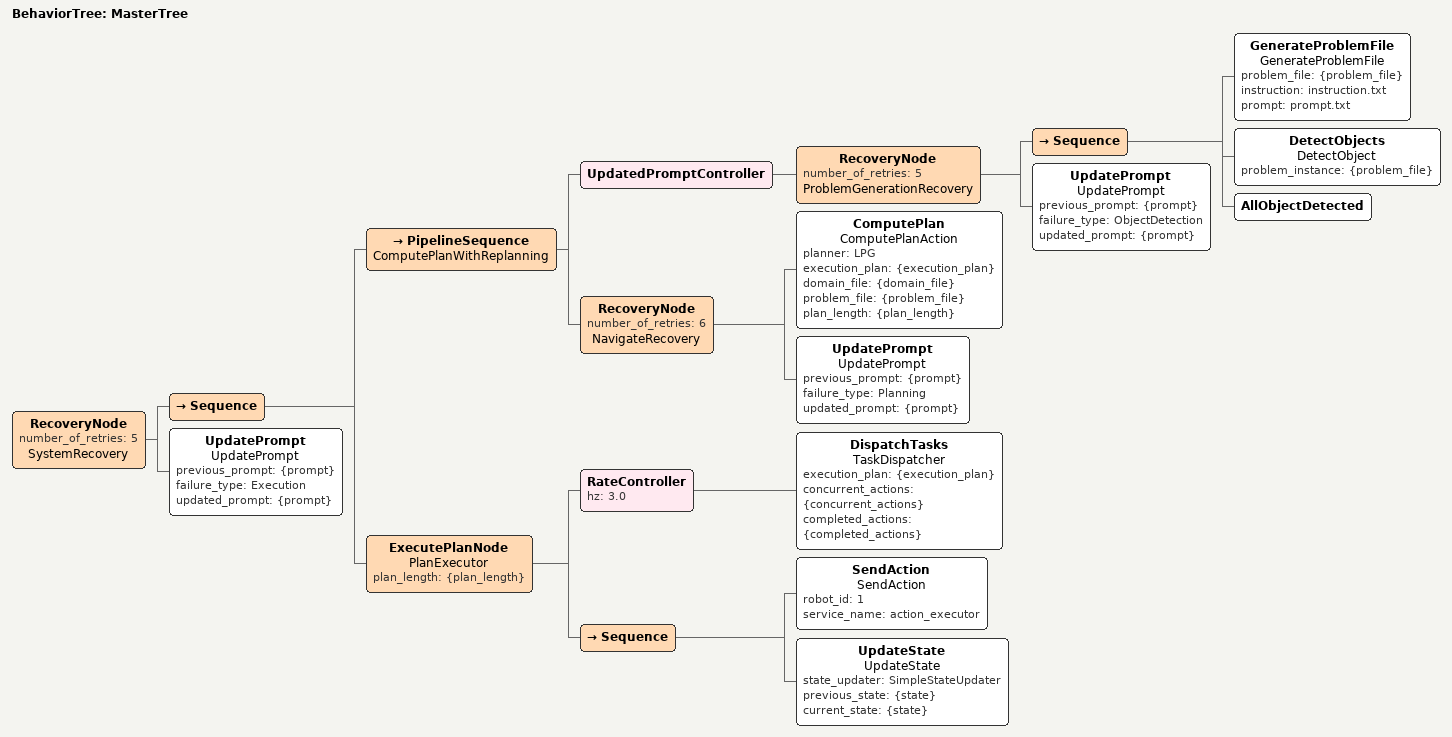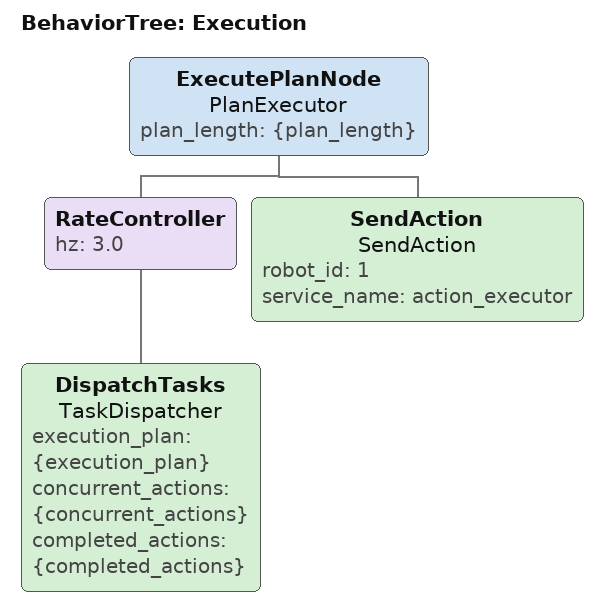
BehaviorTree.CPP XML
<!--
This Behavior Tree computes and executed a plan. If the plan failed, it has recovery actions to recompute a plan.
-->

<root BTCPP_format="4" main_tree_to_execute="MasterTree">

<BehaviorTree ID="MasterTree">
<RecoveryNode number_of_retries="5" name="SystemRecovery">
  <Sequence>
    <PipelineSequence name="ComputePlanWithReplanning">
   <UpdatedPromptController>
   <RecoveryNode number_of_retries="5" name="ProblemGenerationRecovery">
   <Sequence>
  <GenerateProblemFile name="GenerateProblemFile"
  problem_file="{problem_file}"
  instruction="instruction.txt"
  prompt="prompt.txt" />
    <DetectObjects name="DetectObject" problem_instance="{problem_file}" />
    <AllObjectDetected />
    </Sequence>
    <UpdatePrompt name="UpdatePrompt" previous_prompt="{prompt}" failure_type="ObjectDetection" updated_prompt="{prompt}"/>
    </RecoveryNode>
  </UpdatedPromptController>
  <RecoveryNode number_of_retries="6" name="NavigateRecovery">
  <ComputePlan name="ComputePlanAction" planner="LPG" execution_plan="{execution_plan}" domain_file="{domain_file}" problem_file="{problem_file}" plan_length="{plan_length}"/>
  <UpdatePrompt name="UpdatePrompt" previous_prompt="{prompt}" failure_type="Planning" updated_prompt="{prompt}"/>
  </RecoveryNode>
 </PipelineSequence>
   <ExecutePlanNode name="PlanExecutor" plan_length="{plan_length}">
  <RateController hz="3.0">
  <DispatchTasks name="TaskDispatcher"  execution_plan="{execution_plan}" concurrent_actions="{concurrent_actions}" completed_actions="{completed_actions}"/>
  </RateController>
  <Sequence>
  <SendAction name="SendAction" robot_id="1" service_name="action_executor" />
   <UpdateState name="UpdateState" state_updater="SimpleStateUpdater" previous_state="{state}" current_state="{state}"/>
   </Sequence>
   </ExecutePlanNode>
  </Sequence>
  <UpdatePrompt name="UpdatePrompt" previous_prompt="{prompt}" failure_type="Execution" updated_prompt="{prompt}"/>
  </RecoveryNode>
</BehaviorTree>
   <BehaviorTree ID="Execution">
    <ExecutePlanNode name="PlanExecutor" plan_length="{plan_length}">
      <RateController hz="3.0">
    <DispatchTasks name="TaskDispatcher"  execution_plan="{execution_plan}" concurrent_actions="{concurrent_actions}" completed_actions="{completed_actions}"/>
    </RateController>
    <SendAction name="SendAction" robot_id="1" service_name="action_executor" />
   </ExecutePlanNode>
  </BehaviorTree>

</root>
